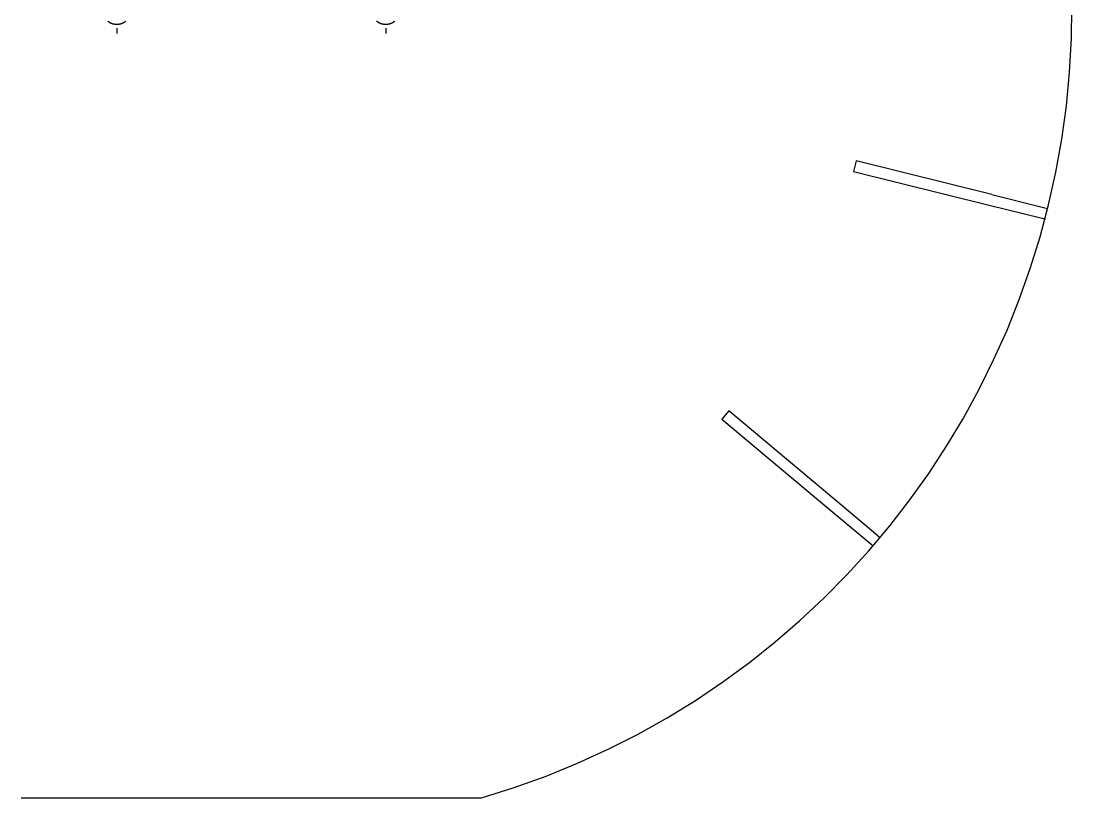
# Model space of a CAD drawing. Extents: x 36 to 568, y 6 to 800.
# Drawn here: x 219.9 to 513, y 360.5 to 577.1 of the extents above; entities that cross this region are included whole.
import ezdxf

# ---------------------------------------------------------------- set-up
doc = ezdxf.new("R2010")
doc.units = 0
doc.layers.get('0').update_dxf_attribs({"linetype": 'CONTINUOUS'})

msp = doc.modelspace()

# ---------------------------------------------------------------- linework, layer by layer
at = {"color": 7, "linetype": 'CONTINUOUS'}
for p, q in [((246.64, 575.12), (246.64, 573.64)), ((321.63, 575.12), (321.63, 573.64)), ((490.61, 528.68), (505.39, 524.98)), ((505.39, 524.98), (506.19, 524.78)), ((504.66, 522.1), (505.49, 521.87)), ((456.9, 431.29), (457.53, 430.76)), ((458.82, 433.58), (459.48, 433.05)), ((219.91, 360.47), (348.36, 360.47))]:
    msp.add_line(p, q, dxfattribs=at)
for points in [[(244.1, 577.08), (244.13, 577.04), (244.16, 577.01), (244.19, 576.98), (244.23, 576.98), (244.29, 576.91), (244.33, 576.91), (244.36, 576.88), (244.39, 576.84)], [(245.09, 576.48), (245.12, 576.45), (245.19, 576.45), (245.22, 576.41), (245.29, 576.41), (245.32, 576.38), (245.35, 576.38), (245.42, 576.35), (245.45, 576.35)], [(245.85, 576.25), (245.88, 576.25), (245.95, 576.22), (246.05, 576.22), (246.08, 576.18), (246.18, 576.18), (246.25, 576.18), (246.58, 576.18), (246.64, 576.15), (246.68, 576.18), (247.01, 576.18), (247.04, 576.18), (247.17, 576.18), (247.21, 576.22), (247.3, 576.22), (247.34, 576.25), (247.4, 576.25)], [(247.77, 576.35), (247.83, 576.35), (247.87, 576.38), (247.93, 576.38), (247.97, 576.41), (248, 576.41), (248.07, 576.45), (248.1, 576.45), (248.16, 576.48)], [(248.86, 576.84), (248.89, 576.88), (248.93, 576.91), (248.96, 576.91), (248.99, 576.98), (249.06, 576.98), (249.09, 577.01), (249.12, 577.04), (249.16, 577.08)], [(319.09, 577.08), (319.12, 577.04), (319.15, 577.01), (319.22, 576.98), (319.25, 576.98), (319.29, 576.91), (319.32, 576.91), (319.39, 576.88), (319.39, 576.84)], [(320.08, 576.48), (320.15, 576.45), (320.18, 576.45), (320.25, 576.41), (320.28, 576.41), (320.34, 576.38), (320.38, 576.38), (320.41, 576.35), (320.48, 576.35)], [(320.87, 576.25), (320.91, 576.25), (320.94, 576.22), (321.04, 576.22), (321.11, 576.18), (321.2, 576.18), (321.24, 576.18), (321.57, 576.18), (321.63, 576.15), (321.67, 576.18), (322.03, 576.18), (322.06, 576.18), (322.16, 576.18), (322.2, 576.22), (322.33, 576.22), (322.36, 576.25), (322.4, 576.25)], [(322.79, 576.35), (322.86, 576.35), (322.89, 576.38), (322.92, 576.38), (322.99, 576.41), (323.02, 576.41), (323.09, 576.45), (323.12, 576.45), (323.16, 576.48)], [(323.85, 576.84), (323.88, 576.88), (323.92, 576.91), (323.98, 576.91), (324.02, 576.98), (324.05, 576.98), (324.08, 577.01), (324.15, 577.04), (324.15, 577.08)]]:
    msp.add_lwpolyline(points, dxfattribs=at)
for points in [[(490.65, 528.68), (452.83, 538.08), (452.1, 535.16), (489.88, 525.77), (504.66, 522.1)], [(458.82, 433.58), (447.14, 443.37), (417.3, 468.41), (415.38, 466.09), (445.22, 441.05), (456.9, 431.29)]]:
    msp.add_lwpolyline(points)
at = {"color": 7}
for points in [[(348.36, 360.47, 0), (357.48, 363.35, 0), (366.41, 366.59, 0), (375.14, 370.16, 0), (383.67, 374.07, 0), (391.99, 378.3, 0), (400.09, 382.84, 0), (407.97, 387.69, 0), (415.62, 392.83, 0), (423.04, 398.26, 0), (430.21, 403.97, 0), (437.13, 409.95, 0), (443.8, 416.19, 0), (450.2, 422.68, 0), (456.33, 429.41, 0), (462.19, 436.38, 0), (467.76, 443.57, 0), (473.05, 450.97, 0), (478.04, 458.59, 0), (482.72, 466.4, 0), (487.1, 474.4, 0), (491.16, 482.58, 0), (494.89, 490.93, 0), (498.3, 499.44, 0), (501.37, 508.11, 0), (504.09, 516.92, 0), (506.47, 525.87, 0), (508.49, 534.94, 0), (510.14, 544.13, 0), (511.43, 553.43, 0), (512.34, 562.83, 0), (512.86, 572.31, 0), (513, 580.85, 0)], [(244.39, 576.84, 0), (244.4, 576.84, 0), (244.41, 576.84, 0), (244.41, 576.83, 0), (244.42, 576.83, 0), (244.42, 576.83, 0), (244.43, 576.82, 0), (244.44, 576.82, 0), (244.44, 576.82, 0), (244.45, 576.81, 0), (244.45, 576.81, 0), (244.46, 576.8, 0), (244.47, 576.8, 0), (244.47, 576.8, 0), (244.48, 576.79, 0), (244.48, 576.79, 0), (244.49, 576.79, 0), (244.5, 576.78, 0), (244.5, 576.78, 0), (244.51, 576.78, 0), (244.51, 576.77, 0), (244.52, 576.77, 0), (244.52, 576.77, 0), (244.53, 576.76, 0), (244.53, 576.76, 0), (244.54, 576.76, 0), (244.54, 576.75, 0), (244.55, 576.75, 0), (244.56, 576.75, 0), (244.56, 576.75, 0), (244.57, 576.74, 0), (244.57, 576.74, 0), (244.58, 576.74, 0), (244.58, 576.73, 0), (244.59, 576.73, 0), (244.59, 576.73, 0), (244.6, 576.72, 0), (244.6, 576.72, 0), (244.61, 576.72, 0), (244.62, 576.72, 0), (244.62, 576.71, 0), (244.62, 576.71, 0), (244.63, 576.71, 0), (244.64, 576.71, 0), (244.64, 576.7, 0), (244.65, 576.7, 0), (244.65, 576.7, 0), (244.66, 576.69, 0), (244.66, 576.69, 0), (244.67, 576.69, 0), (244.67, 576.69, 0), (244.68, 576.68, 0), (244.68, 576.68, 0), (244.69, 576.68, 0), (244.69, 576.67, 0), (244.7, 576.67, 0), (244.7, 576.67, 0), (244.71, 576.67, 0), (244.71, 576.66, 0), (244.72, 576.66, 0), (244.72, 576.66, 0), (244.73, 576.66, 0), (244.73, 576.65, 0), (244.74, 576.65, 0), (244.74, 576.65, 0), (244.75, 576.65, 0), (244.75, 576.64, 0), (244.76, 576.64, 0), (244.76, 576.64, 0), (244.77, 576.64, 0), (244.77, 576.63, 0), (244.78, 576.63, 0), (244.78, 576.63, 0), (244.79, 576.63, 0), (244.79, 576.62, 0), (244.8, 576.62, 0), (244.8, 576.62, 0), (244.81, 576.62, 0), (244.81, 576.61, 0), (244.82, 576.61, 0), (244.82, 576.61, 0), (244.83, 576.61, 0), (244.84, 576.6, 0), (244.84, 576.6, 0), (244.85, 576.6, 0), (244.85, 576.6, 0), (244.86, 576.59, 0), (244.86, 576.59, 0), (244.87, 576.59, 0), (244.87, 576.59, 0), (244.88, 576.58, 0), (244.88, 576.58, 0), (244.89, 576.58, 0), (244.89, 576.58, 0), (244.9, 576.57, 0), (244.9, 576.57, 0), (244.91, 576.57, 0), (244.91, 576.57, 0), (244.92, 576.56, 0), (244.93, 576.56, 0), (244.93, 576.56, 0), (244.94, 576.55, 0), (244.94, 576.55, 0), (244.95, 576.55, 0), (244.95, 576.55, 0), (244.96, 576.54, 0), (244.96, 576.54, 0), (244.97, 576.54, 0), (244.97, 576.54, 0), (244.98, 576.53, 0), (244.99, 576.53, 0), (244.99, 576.53, 0), (245, 576.52, 0), (245, 576.52, 0), (245.01, 576.52, 0), (245.01, 576.52, 0), (245.02, 576.51, 0), (245.03, 576.51, 0), (245.03, 576.51, 0), (245.04, 576.5, 0), (245.04, 576.5, 0), (245.05, 576.5, 0), (245.06, 576.5, 0), (245.06, 576.49, 0), (245.07, 576.49, 0), (245.08, 576.49, 0), (245.08, 576.48, 0), (245.09, 576.48, 0)], [(245.45, 576.35, 0), (245.45, 576.35, 0), (245.46, 576.35, 0), (245.46, 576.34, 0), (245.46, 576.34, 0), (245.46, 576.34, 0), (245.47, 576.34, 0), (245.47, 576.34, 0), (245.47, 576.34, 0), (245.47, 576.34, 0), (245.48, 576.33, 0), (245.48, 576.33, 0), (245.48, 576.33, 0), (245.49, 576.33, 0), (245.49, 576.33, 0), (245.49, 576.33, 0), (245.49, 576.33, 0), (245.5, 576.33, 0), (245.5, 576.32, 0), (245.5, 576.32, 0), (245.5, 576.32, 0), (245.51, 576.32, 0), (245.51, 576.32, 0), (245.51, 576.32, 0), (245.52, 576.32, 0), (245.52, 576.32, 0), (245.52, 576.32, 0), (245.53, 576.32, 0), (245.53, 576.31, 0), (245.53, 576.31, 0), (245.54, 576.31, 0), (245.54, 576.31, 0), (245.54, 576.31, 0), (245.55, 576.31, 0), (245.55, 576.31, 0), (245.55, 576.31, 0), (245.56, 576.31, 0), (245.56, 576.3, 0), (245.56, 576.3, 0), (245.57, 576.3, 0), (245.57, 576.3, 0), (245.57, 576.3, 0), (245.58, 576.3, 0), (245.58, 576.3, 0), (245.58, 576.3, 0), (245.59, 576.3, 0), (245.59, 576.3, 0), (245.59, 576.3, 0), (245.6, 576.3, 0), (245.6, 576.3, 0), (245.6, 576.29, 0), (245.61, 576.29, 0), (245.61, 576.29, 0), (245.61, 576.29, 0), (245.62, 576.29, 0), (245.62, 576.29, 0), (245.62, 576.29, 0), (245.63, 576.29, 0), (245.63, 576.29, 0), (245.63, 576.29, 0), (245.64, 576.29, 0), (245.64, 576.29, 0), (245.65, 576.29, 0), (245.65, 576.29, 0), (245.65, 576.29, 0), (245.66, 576.29, 0), (245.66, 576.28, 0), (245.66, 576.28, 0), (245.67, 576.28, 0), (245.67, 576.28, 0), (245.67, 576.28, 0), (245.68, 576.28, 0), (245.68, 576.28, 0), (245.68, 576.28, 0), (245.69, 576.28, 0), (245.69, 576.28, 0), (245.69, 576.28, 0), (245.7, 576.28, 0), (245.7, 576.28, 0), (245.7, 576.28, 0), (245.71, 576.28, 0), (245.71, 576.28, 0), (245.72, 576.28, 0), (245.72, 576.28, 0), (245.72, 576.28, 0), (245.72, 576.27, 0), (245.73, 576.27, 0), (245.73, 576.27, 0), (245.74, 576.27, 0), (245.74, 576.27, 0), (245.74, 576.27, 0), (245.75, 576.27, 0), (245.75, 576.27, 0), (245.75, 576.27, 0), (245.75, 576.27, 0), (245.76, 576.27, 0), (245.76, 576.27, 0), (245.76, 576.27, 0), (245.77, 576.27, 0), (245.77, 576.27, 0), (245.77, 576.27, 0), (245.78, 576.27, 0), (245.78, 576.27, 0), (245.78, 576.26, 0), (245.79, 576.26, 0), (245.79, 576.26, 0), (245.79, 576.26, 0), (245.79, 576.26, 0), (245.8, 576.26, 0), (245.8, 576.26, 0), (245.8, 576.26, 0), (245.81, 576.26, 0), (245.81, 576.26, 0), (245.81, 576.26, 0), (245.81, 576.26, 0), (245.82, 576.26, 0), (245.82, 576.26, 0), (245.82, 576.26, 0), (245.83, 576.26, 0), (245.83, 576.25, 0), (245.83, 576.25, 0), (245.83, 576.25, 0), (245.84, 576.25, 0), (245.84, 576.25, 0), (245.84, 576.25, 0), (245.84, 576.25, 0), (245.85, 576.25, 0), (245.85, 576.25, 0)], [(247.4, 576.25, 0), (247.41, 576.25, 0), (247.41, 576.25, 0), (247.41, 576.25, 0), (247.41, 576.25, 0), (247.42, 576.25, 0), (247.42, 576.25, 0), (247.42, 576.25, 0), (247.42, 576.25, 0), (247.43, 576.26, 0), (247.43, 576.26, 0), (247.43, 576.26, 0), (247.43, 576.26, 0), (247.44, 576.26, 0), (247.44, 576.26, 0), (247.44, 576.26, 0), (247.44, 576.26, 0), (247.45, 576.26, 0), (247.45, 576.26, 0), (247.45, 576.26, 0), (247.46, 576.26, 0), (247.46, 576.26, 0), (247.46, 576.26, 0), (247.47, 576.26, 0), (247.47, 576.26, 0), (247.47, 576.27, 0), (247.47, 576.27, 0), (247.48, 576.27, 0), (247.48, 576.27, 0), (247.48, 576.27, 0), (247.49, 576.27, 0), (247.49, 576.27, 0), (247.49, 576.27, 0), (247.5, 576.27, 0), (247.5, 576.27, 0), (247.5, 576.27, 0), (247.51, 576.27, 0), (247.51, 576.27, 0), (247.51, 576.27, 0), (247.52, 576.27, 0), (247.52, 576.27, 0), (247.52, 576.27, 0), (247.53, 576.27, 0), (247.53, 576.28, 0), (247.53, 576.28, 0), (247.54, 576.28, 0), (247.54, 576.28, 0), (247.54, 576.28, 0), (247.55, 576.28, 0), (247.55, 576.28, 0), (247.55, 576.28, 0), (247.56, 576.28, 0), (247.56, 576.28, 0), (247.56, 576.28, 0), (247.57, 576.28, 0), (247.57, 576.28, 0), (247.57, 576.28, 0), (247.58, 576.28, 0), (247.58, 576.28, 0), (247.58, 576.28, 0), (247.59, 576.28, 0), (247.59, 576.28, 0), (247.59, 576.29, 0), (247.6, 576.29, 0), (247.6, 576.29, 0), (247.6, 576.29, 0), (247.61, 576.29, 0), (247.61, 576.29, 0), (247.61, 576.29, 0), (247.62, 576.29, 0), (247.62, 576.29, 0), (247.62, 576.29, 0), (247.63, 576.29, 0), (247.63, 576.29, 0), (247.63, 576.29, 0), (247.64, 576.29, 0), (247.64, 576.29, 0), (247.64, 576.29, 0), (247.65, 576.3, 0), (247.65, 576.3, 0), (247.65, 576.3, 0), (247.65, 576.3, 0), (247.66, 576.3, 0), (247.66, 576.3, 0), (247.66, 576.3, 0), (247.67, 576.3, 0), (247.67, 576.3, 0), (247.67, 576.3, 0), (247.68, 576.3, 0), (247.68, 576.3, 0), (247.68, 576.3, 0), (247.69, 576.31, 0), (247.69, 576.31, 0), (247.69, 576.31, 0), (247.69, 576.31, 0), (247.7, 576.31, 0), (247.7, 576.31, 0), (247.7, 576.31, 0), (247.7, 576.31, 0), (247.71, 576.31, 0), (247.71, 576.32, 0), (247.71, 576.32, 0), (247.72, 576.32, 0), (247.72, 576.32, 0), (247.72, 576.32, 0), (247.72, 576.32, 0), (247.72, 576.32, 0), (247.73, 576.32, 0), (247.73, 576.32, 0), (247.73, 576.32, 0), (247.73, 576.33, 0), (247.74, 576.33, 0), (247.74, 576.33, 0), (247.74, 576.33, 0), (247.74, 576.33, 0), (247.75, 576.33, 0), (247.75, 576.33, 0), (247.75, 576.33, 0), (247.75, 576.34, 0), (247.75, 576.34, 0), (247.75, 576.34, 0), (247.76, 576.34, 0), (247.76, 576.34, 0), (247.76, 576.34, 0), (247.76, 576.34, 0), (247.76, 576.35, 0), (247.77, 576.35, 0), (247.77, 576.35, 0)], [(248.16, 576.48, 0), (248.17, 576.48, 0), (248.18, 576.49, 0), (248.18, 576.49, 0), (248.19, 576.49, 0), (248.19, 576.5, 0), (248.2, 576.5, 0), (248.21, 576.5, 0), (248.21, 576.5, 0), (248.22, 576.51, 0), (248.22, 576.51, 0), (248.23, 576.51, 0), (248.24, 576.52, 0), (248.24, 576.52, 0), (248.25, 576.52, 0), (248.25, 576.52, 0), (248.26, 576.53, 0), (248.27, 576.53, 0), (248.27, 576.53, 0), (248.28, 576.54, 0), (248.28, 576.54, 0), (248.29, 576.54, 0), (248.29, 576.54, 0), (248.3, 576.55, 0), (248.31, 576.55, 0), (248.31, 576.55, 0), (248.32, 576.55, 0), (248.32, 576.56, 0), (248.33, 576.56, 0), (248.33, 576.56, 0), (248.34, 576.57, 0), (248.34, 576.57, 0), (248.35, 576.57, 0), (248.35, 576.57, 0), (248.36, 576.58, 0), (248.37, 576.58, 0), (248.37, 576.58, 0), (248.38, 576.58, 0), (248.38, 576.59, 0), (248.39, 576.59, 0), (248.39, 576.59, 0), (248.4, 576.59, 0), (248.4, 576.6, 0), (248.41, 576.6, 0), (248.41, 576.6, 0), (248.42, 576.6, 0), (248.42, 576.61, 0), (248.43, 576.61, 0), (248.43, 576.61, 0), (248.44, 576.61, 0), (248.44, 576.62, 0), (248.45, 576.62, 0), (248.45, 576.62, 0), (248.46, 576.62, 0), (248.46, 576.63, 0), (248.47, 576.63, 0), (248.47, 576.63, 0), (248.48, 576.63, 0), (248.48, 576.64, 0), (248.49, 576.64, 0), (248.49, 576.64, 0), (248.5, 576.64, 0), (248.5, 576.65, 0), (248.51, 576.65, 0), (248.51, 576.65, 0), (248.52, 576.65, 0), (248.52, 576.66, 0), (248.53, 576.66, 0), (248.53, 576.66, 0), (248.54, 576.66, 0), (248.54, 576.67, 0), (248.55, 576.67, 0), (248.56, 576.67, 0), (248.56, 576.67, 0), (248.56, 576.68, 0), (248.57, 576.68, 0), (248.57, 576.68, 0), (248.58, 576.69, 0), (248.59, 576.69, 0), (248.59, 576.69, 0), (248.6, 576.69, 0), (248.6, 576.7, 0), (248.61, 576.7, 0), (248.61, 576.7, 0), (248.62, 576.71, 0), (248.62, 576.71, 0), (248.63, 576.71, 0), (248.63, 576.71, 0), (248.64, 576.72, 0), (248.64, 576.72, 0), (248.65, 576.72, 0), (248.65, 576.72, 0), (248.66, 576.73, 0), (248.66, 576.73, 0), (248.67, 576.73, 0), (248.68, 576.74, 0), (248.68, 576.74, 0), (248.69, 576.74, 0), (248.69, 576.75, 0), (248.7, 576.75, 0), (248.7, 576.75, 0), (248.71, 576.75, 0), (248.71, 576.76, 0), (248.72, 576.76, 0), (248.72, 576.76, 0), (248.73, 576.77, 0), (248.74, 576.77, 0), (248.74, 576.77, 0), (248.75, 576.78, 0), (248.75, 576.78, 0), (248.76, 576.78, 0), (248.76, 576.79, 0), (248.77, 576.79, 0), (248.78, 576.79, 0), (248.78, 576.8, 0), (248.79, 576.8, 0), (248.79, 576.8, 0), (248.8, 576.81, 0), (248.8, 576.81, 0), (248.81, 576.82, 0), (248.82, 576.82, 0), (248.82, 576.82, 0), (248.83, 576.83, 0), (248.83, 576.83, 0), (248.84, 576.83, 0), (248.85, 576.84, 0), (248.85, 576.84, 0), (248.86, 576.84, 0)], [(319.38, 576.84, 0), (319.39, 576.84, 0), (319.4, 576.84, 0), (319.4, 576.83, 0), (319.41, 576.83, 0), (319.42, 576.83, 0), (319.42, 576.82, 0), (319.43, 576.82, 0), (319.43, 576.82, 0), (319.44, 576.81, 0), (319.45, 576.81, 0), (319.45, 576.8, 0), (319.46, 576.8, 0), (319.46, 576.8, 0), (319.47, 576.79, 0), (319.48, 576.79, 0), (319.48, 576.79, 0), (319.49, 576.78, 0), (319.49, 576.78, 0), (319.5, 576.78, 0), (319.5, 576.77, 0), (319.51, 576.77, 0), (319.51, 576.77, 0), (319.52, 576.76, 0), (319.53, 576.76, 0), (319.53, 576.76, 0), (319.54, 576.75, 0), (319.54, 576.75, 0), (319.55, 576.75, 0), (319.55, 576.75, 0), (319.56, 576.74, 0), (319.56, 576.74, 0), (319.57, 576.74, 0), (319.57, 576.73, 0), (319.58, 576.73, 0), (319.58, 576.73, 0), (319.59, 576.72, 0), (319.6, 576.72, 0), (319.6, 576.72, 0), (319.61, 576.72, 0), (319.61, 576.71, 0), (319.62, 576.71, 0), (319.62, 576.71, 0), (319.63, 576.71, 0), (319.63, 576.7, 0), (319.64, 576.7, 0), (319.64, 576.7, 0), (319.65, 576.69, 0), (319.65, 576.69, 0), (319.66, 576.69, 0), (319.66, 576.69, 0), (319.67, 576.68, 0), (319.67, 576.68, 0), (319.68, 576.68, 0), (319.68, 576.67, 0), (319.69, 576.67, 0), (319.69, 576.67, 0), (319.7, 576.67, 0), (319.7, 576.66, 0), (319.71, 576.66, 0), (319.71, 576.66, 0), (319.72, 576.66, 0), (319.73, 576.65, 0), (319.73, 576.65, 0), (319.74, 576.65, 0), (319.74, 576.65, 0), (319.75, 576.64, 0), (319.75, 576.64, 0), (319.75, 576.64, 0), (319.76, 576.64, 0), (319.77, 576.63, 0), (319.77, 576.63, 0), (319.78, 576.63, 0), (319.78, 576.63, 0), (319.79, 576.62, 0), (319.79, 576.62, 0), (319.8, 576.62, 0), (319.8, 576.62, 0), (319.81, 576.61, 0), (319.81, 576.61, 0), (319.82, 576.61, 0), (319.82, 576.61, 0), (319.83, 576.6, 0), (319.83, 576.6, 0), (319.84, 576.6, 0), (319.84, 576.6, 0), (319.85, 576.59, 0), (319.85, 576.59, 0), (319.86, 576.59, 0), (319.86, 576.59, 0), (319.87, 576.58, 0), (319.87, 576.58, 0), (319.88, 576.58, 0), (319.88, 576.58, 0), (319.89, 576.57, 0), (319.9, 576.57, 0), (319.9, 576.57, 0), (319.91, 576.57, 0), (319.91, 576.56, 0), (319.92, 576.56, 0), (319.92, 576.56, 0), (319.93, 576.55, 0), (319.93, 576.55, 0), (319.94, 576.55, 0), (319.94, 576.55, 0), (319.95, 576.54, 0), (319.96, 576.54, 0), (319.96, 576.54, 0), (319.97, 576.54, 0), (319.97, 576.53, 0), (319.98, 576.53, 0), (319.98, 576.53, 0), (319.99, 576.52, 0), (320, 576.52, 0), (320, 576.52, 0), (320.01, 576.52, 0), (320.01, 576.51, 0), (320.02, 576.51, 0), (320.02, 576.51, 0), (320.03, 576.5, 0), (320.04, 576.5, 0), (320.04, 576.5, 0), (320.05, 576.5, 0), (320.06, 576.49, 0), (320.06, 576.49, 0), (320.07, 576.49, 0), (320.07, 576.48, 0), (320.08, 576.48, 0)], [(320.48, 576.35, 0), (320.48, 576.35, 0), (320.48, 576.35, 0), (320.48, 576.34, 0), (320.49, 576.34, 0), (320.49, 576.34, 0), (320.49, 576.34, 0), (320.49, 576.34, 0), (320.5, 576.34, 0), (320.5, 576.34, 0), (320.5, 576.33, 0), (320.5, 576.33, 0), (320.51, 576.33, 0), (320.51, 576.33, 0), (320.51, 576.33, 0), (320.51, 576.33, 0), (320.52, 576.33, 0), (320.52, 576.33, 0), (320.52, 576.32, 0), (320.52, 576.32, 0), (320.53, 576.32, 0), (320.53, 576.32, 0), (320.53, 576.32, 0), (320.54, 576.32, 0), (320.54, 576.32, 0), (320.54, 576.32, 0), (320.55, 576.32, 0), (320.55, 576.32, 0), (320.55, 576.31, 0), (320.55, 576.31, 0), (320.56, 576.31, 0), (320.56, 576.31, 0), (320.56, 576.31, 0), (320.57, 576.31, 0), (320.57, 576.31, 0), (320.57, 576.31, 0), (320.57, 576.31, 0), (320.58, 576.3, 0), (320.58, 576.3, 0), (320.58, 576.3, 0), (320.59, 576.3, 0), (320.59, 576.3, 0), (320.59, 576.3, 0), (320.6, 576.3, 0), (320.6, 576.3, 0), (320.6, 576.3, 0), (320.61, 576.3, 0), (320.61, 576.3, 0), (320.61, 576.3, 0), (320.62, 576.3, 0), (320.62, 576.29, 0), (320.62, 576.29, 0), (320.62, 576.29, 0), (320.63, 576.29, 0), (320.63, 576.29, 0), (320.63, 576.29, 0), (320.64, 576.29, 0), (320.64, 576.29, 0), (320.64, 576.29, 0), (320.65, 576.29, 0), (320.65, 576.29, 0), (320.65, 576.29, 0), (320.66, 576.29, 0), (320.66, 576.29, 0), (320.67, 576.29, 0), (320.67, 576.29, 0), (320.67, 576.28, 0), (320.68, 576.28, 0), (320.68, 576.28, 0), (320.68, 576.28, 0), (320.69, 576.28, 0), (320.69, 576.28, 0), (320.69, 576.28, 0), (320.69, 576.28, 0), (320.7, 576.28, 0), (320.7, 576.28, 0), (320.7, 576.28, 0), (320.71, 576.28, 0), (320.71, 576.28, 0), (320.71, 576.28, 0), (320.72, 576.28, 0), (320.72, 576.28, 0), (320.73, 576.28, 0), (320.73, 576.28, 0), (320.73, 576.28, 0), (320.74, 576.27, 0), (320.74, 576.27, 0), (320.74, 576.27, 0), (320.75, 576.27, 0), (320.75, 576.27, 0), (320.75, 576.27, 0), (320.76, 576.27, 0), (320.76, 576.27, 0), (320.76, 576.27, 0), (320.77, 576.27, 0), (320.77, 576.27, 0), (320.77, 576.27, 0), (320.78, 576.27, 0), (320.78, 576.27, 0), (320.78, 576.27, 0), (320.79, 576.27, 0), (320.79, 576.27, 0), (320.79, 576.27, 0), (320.8, 576.26, 0), (320.8, 576.26, 0), (320.8, 576.26, 0), (320.81, 576.26, 0), (320.81, 576.26, 0), (320.81, 576.26, 0), (320.82, 576.26, 0), (320.82, 576.26, 0), (320.82, 576.26, 0), (320.83, 576.26, 0), (320.83, 576.26, 0), (320.83, 576.26, 0), (320.83, 576.26, 0), (320.84, 576.26, 0), (320.84, 576.26, 0), (320.85, 576.26, 0), (320.85, 576.25, 0), (320.85, 576.25, 0), (320.86, 576.25, 0), (320.86, 576.25, 0), (320.86, 576.25, 0), (320.86, 576.25, 0), (320.87, 576.25, 0), (320.87, 576.25, 0), (320.87, 576.25, 0)], [(322.39, 576.25, 0), (322.4, 576.25, 0), (322.4, 576.25, 0), (322.4, 576.25, 0), (322.4, 576.25, 0), (322.41, 576.25, 0), (322.41, 576.25, 0), (322.41, 576.25, 0), (322.42, 576.25, 0), (322.42, 576.26, 0), (322.42, 576.26, 0), (322.42, 576.26, 0), (322.43, 576.26, 0), (322.43, 576.26, 0), (322.43, 576.26, 0), (322.43, 576.26, 0), (322.44, 576.26, 0), (322.44, 576.26, 0), (322.44, 576.26, 0), (322.45, 576.26, 0), (322.45, 576.26, 0), (322.45, 576.26, 0), (322.45, 576.26, 0), (322.46, 576.26, 0), (322.46, 576.26, 0), (322.46, 576.27, 0), (322.47, 576.27, 0), (322.47, 576.27, 0), (322.47, 576.27, 0), (322.48, 576.27, 0), (322.48, 576.27, 0), (322.48, 576.27, 0), (322.49, 576.27, 0), (322.49, 576.27, 0), (322.49, 576.27, 0), (322.5, 576.27, 0), (322.5, 576.27, 0), (322.5, 576.27, 0), (322.51, 576.27, 0), (322.51, 576.27, 0), (322.51, 576.27, 0), (322.52, 576.27, 0), (322.52, 576.27, 0), (322.52, 576.28, 0), (322.53, 576.28, 0), (322.53, 576.28, 0), (322.53, 576.28, 0), (322.54, 576.28, 0), (322.54, 576.28, 0), (322.54, 576.28, 0), (322.55, 576.28, 0), (322.55, 576.28, 0), (322.55, 576.28, 0), (322.56, 576.28, 0), (322.56, 576.28, 0), (322.56, 576.28, 0), (322.57, 576.28, 0), (322.57, 576.28, 0), (322.57, 576.28, 0), (322.58, 576.28, 0), (322.58, 576.28, 0), (322.58, 576.28, 0), (322.59, 576.29, 0), (322.59, 576.29, 0), (322.6, 576.29, 0), (322.6, 576.29, 0), (322.6, 576.29, 0), (322.61, 576.29, 0), (322.61, 576.29, 0), (322.61, 576.29, 0), (322.62, 576.29, 0), (322.62, 576.29, 0), (322.62, 576.29, 0), (322.63, 576.29, 0), (322.63, 576.29, 0), (322.63, 576.29, 0), (322.64, 576.29, 0), (322.64, 576.29, 0), (322.64, 576.3, 0), (322.65, 576.3, 0), (322.65, 576.3, 0), (322.65, 576.3, 0), (322.66, 576.3, 0), (322.66, 576.3, 0), (322.67, 576.3, 0), (322.67, 576.3, 0), (322.67, 576.3, 0), (322.68, 576.3, 0), (322.68, 576.3, 0), (322.68, 576.3, 0), (322.69, 576.3, 0), (322.69, 576.31, 0), (322.69, 576.31, 0), (322.69, 576.31, 0), (322.7, 576.31, 0), (322.7, 576.31, 0), (322.7, 576.31, 0), (322.71, 576.31, 0), (322.71, 576.31, 0), (322.71, 576.31, 0), (322.72, 576.32, 0), (322.72, 576.32, 0), (322.72, 576.32, 0), (322.73, 576.32, 0), (322.73, 576.32, 0), (322.73, 576.32, 0), (322.74, 576.32, 0), (322.74, 576.32, 0), (322.74, 576.32, 0), (322.75, 576.32, 0), (322.75, 576.33, 0), (322.75, 576.33, 0), (322.75, 576.33, 0), (322.76, 576.33, 0), (322.76, 576.33, 0), (322.76, 576.33, 0), (322.76, 576.33, 0), (322.77, 576.33, 0), (322.77, 576.34, 0), (322.77, 576.34, 0), (322.77, 576.34, 0), (322.78, 576.34, 0), (322.78, 576.34, 0), (322.78, 576.34, 0), (322.79, 576.34, 0), (322.79, 576.35, 0), (322.79, 576.35, 0), (322.79, 576.35, 0)], [(323.16, 576.48, 0), (323.16, 576.48, 0), (323.17, 576.49, 0), (323.18, 576.49, 0), (323.18, 576.49, 0), (323.19, 576.5, 0), (323.2, 576.5, 0), (323.2, 576.5, 0), (323.21, 576.5, 0), (323.22, 576.51, 0), (323.22, 576.51, 0), (323.23, 576.51, 0), (323.24, 576.52, 0), (323.24, 576.52, 0), (323.25, 576.52, 0), (323.25, 576.52, 0), (323.26, 576.53, 0), (323.27, 576.53, 0), (323.27, 576.53, 0), (323.28, 576.54, 0), (323.29, 576.54, 0), (323.29, 576.54, 0), (323.3, 576.54, 0), (323.3, 576.55, 0), (323.31, 576.55, 0), (323.31, 576.55, 0), (323.32, 576.55, 0), (323.33, 576.56, 0), (323.33, 576.56, 0), (323.34, 576.56, 0), (323.34, 576.57, 0), (323.35, 576.57, 0), (323.36, 576.57, 0), (323.36, 576.57, 0), (323.37, 576.58, 0), (323.37, 576.58, 0), (323.38, 576.58, 0), (323.38, 576.58, 0), (323.39, 576.59, 0), (323.39, 576.59, 0), (323.4, 576.59, 0), (323.4, 576.59, 0), (323.41, 576.6, 0), (323.41, 576.6, 0), (323.42, 576.6, 0), (323.42, 576.6, 0), (323.43, 576.61, 0), (323.43, 576.61, 0), (323.44, 576.61, 0), (323.44, 576.61, 0), (323.45, 576.62, 0), (323.45, 576.62, 0), (323.46, 576.62, 0), (323.46, 576.62, 0), (323.47, 576.63, 0), (323.47, 576.63, 0), (323.48, 576.63, 0), (323.48, 576.63, 0), (323.49, 576.64, 0), (323.49, 576.64, 0), (323.5, 576.64, 0), (323.5, 576.64, 0), (323.51, 576.65, 0), (323.51, 576.65, 0), (323.52, 576.65, 0), (323.52, 576.65, 0), (323.53, 576.66, 0), (323.53, 576.66, 0), (323.54, 576.66, 0), (323.54, 576.66, 0), (323.55, 576.67, 0), (323.55, 576.67, 0), (323.56, 576.67, 0), (323.56, 576.67, 0), (323.57, 576.68, 0), (323.57, 576.68, 0), (323.58, 576.68, 0), (323.58, 576.69, 0), (323.59, 576.69, 0), (323.59, 576.69, 0), (323.6, 576.69, 0), (323.6, 576.7, 0), (323.61, 576.7, 0), (323.61, 576.7, 0), (323.62, 576.71, 0), (323.62, 576.71, 0), (323.63, 576.71, 0), (323.63, 576.71, 0), (323.64, 576.72, 0), (323.64, 576.72, 0), (323.65, 576.72, 0), (323.65, 576.72, 0), (323.66, 576.73, 0), (323.66, 576.73, 0), (323.67, 576.73, 0), (323.67, 576.74, 0), (323.68, 576.74, 0), (323.68, 576.74, 0), (323.69, 576.75, 0), (323.69, 576.75, 0), (323.7, 576.75, 0), (323.7, 576.75, 0), (323.71, 576.76, 0), (323.71, 576.76, 0), (323.72, 576.76, 0), (323.72, 576.77, 0), (323.73, 576.77, 0), (323.74, 576.77, 0), (323.74, 576.78, 0), (323.75, 576.78, 0), (323.75, 576.78, 0), (323.76, 576.79, 0), (323.76, 576.79, 0), (323.77, 576.79, 0), (323.77, 576.8, 0), (323.78, 576.8, 0), (323.79, 576.8, 0), (323.79, 576.81, 0), (323.8, 576.81, 0), (323.8, 576.82, 0), (323.81, 576.82, 0), (323.81, 576.82, 0), (323.82, 576.83, 0), (323.83, 576.83, 0), (323.83, 576.83, 0), (323.84, 576.84, 0), (323.85, 576.84, 0), (323.85, 576.84, 0)]]:
    msp.add_polyline3d(points, dxfattribs=at)

doc.saveas('drawing.dxf')
